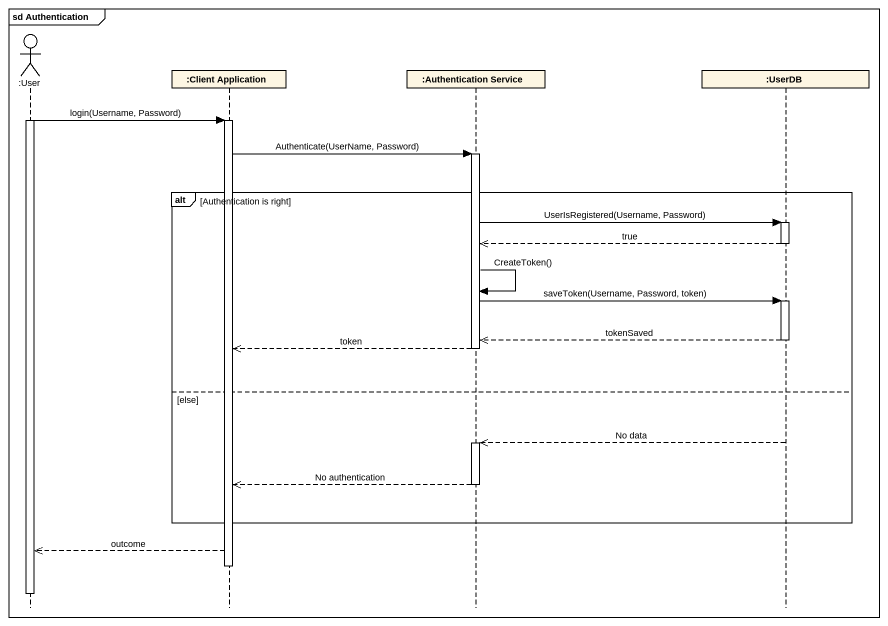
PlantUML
@startuml
mainframe sd Authentication
hide footbox
actor ":User" as User
participant ":Client Application" as Client_Application
participant ":Authentication Service" as Authentication_Service
participant ":UserDB" as UserDB

activate User
User -> Client_Application : login(Username, Password)
activate Client_Application
Client_Application -> Authentication_Service : Authenticate(UserName, Password)
activate Authentication_Service
alt Authentication is right
  Authentication_Service -> UserDB : UserIsRegistered(Username, Password)
  activate UserDB
  UserDB -->> Authentication_Service : true
  deactivate UserDB
  Authentication_Service -> Authentication_Service : CreateToken()
  Authentication_Service -> UserDB : saveToken(Username, Password, token)
  activate UserDB
  UserDB -->> Authentication_Service : tokenSaved
  deactivate UserDB
  Authentication_Service -->> Client_Application : token
  deactivate Authentication_Service
else else
  UserDB -->> Authentication_Service : No data
  activate Authentication_Service
  Authentication_Service -->> Client_Application : No authentication
  deactivate Authentication_Service
end
Client_Application -->> User : outcome
deactivate Client_Application
deactivate User
@enduml
